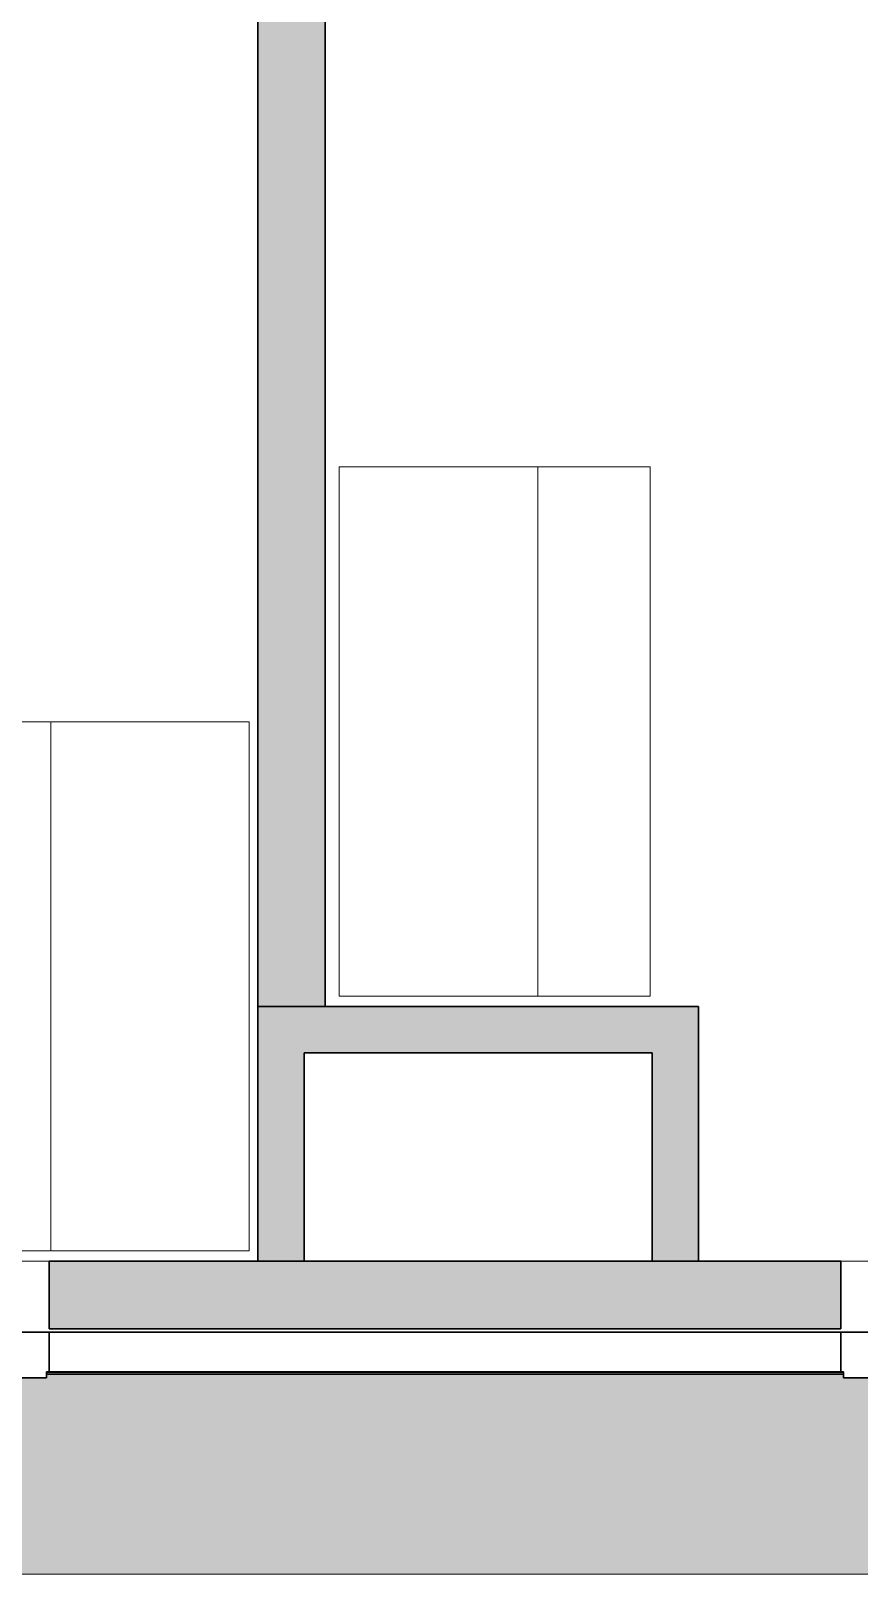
# Model space of a CAD drawing. Header units: millimetres. Extents: x 155927 to 326028, y -36033 to 97293.
# Drawn here: x 167156 to 168408, y 8897 to 11230 of the extents above; entities that cross this region are included whole.
import ezdxf

# ---------------------------------------------------------------- set-up
doc = ezdxf.new("R2010")
doc.units = ezdxf.units.MM
doc.header["$MEASUREMENT"] = 0
for name, color, linetype, lineweight in [('A-GLAZ', 7, 'CONTINUOUS', 9), ('A-WALL-PATT', 7, 'CONTINUOUS', 9), ('I-FURN', 8, 'CONTINUOUS', 9), ('I-WALL', 7, 'CONTINUOUS', 9)]:
    doc.layers.add(name, color=color, linetype=linetype, lineweight=lineweight)

msp = doc.modelspace()

# ---------------------------------------------------------------- hatches: boundary and pattern name
at = {"layer": 'A-GLAZ'}
h = msp.add_hatch(color=256, dxfattribs=at)
h.paths.add_polyline_path([(177567.8, 9198.3), (177567.8, 9200.4), (177563.5, 9200.4), (177563.5, 9198.3)], flags=0)
h.paths.add_polyline_path([(176172.2, 9198.3), (176172.2, 9200.4), (174967.5, 9200.4), (174967.5, 9198.3), (176167.8, 9198.3)], flags=0)
h.paths.add_polyline_path([(173566.5, 9198.3), (173576.2, 9198.3), (173576.2, 9200.4), (172371.5, 9200.4), (172371.5, 9198.3), (172381.2, 9198.3)], flags=0)
h.paths.add_polyline_path([(170980.2, 9198.3), (170980.2, 9200.4), (169775.5, 9200.4), (169775.5, 9198.3), (170970.5, 9198.3)], flags=0)
h.paths.add_polyline_path([(168384.2, 9198.3), (168384.2, 9200.4), (167179.5, 9200.4), (167179.5, 9198.3), (168374.5, 9198.3)], flags=0)
h.paths.add_polyline_path([(165788.2, 9198.3), (165788.2, 9200.4), (165783.8, 9200.4), (165783.8, 9198.3)], flags=0)
msp.add_hatch(color=256, dxfattribs=at).paths.add_polyline_path([(177667.8, 8896.6), (177667.8, 8933.6), (177567.8, 8933.6), (177567.8, 9198.3), (177563.5, 9198.3), (177563.5, 9193.6), (176172.2, 9193.6), (176172.2, 9198.3), (174967.5, 9198.3), (174967.5, 9193.6), (173576.2, 9193.6), (173576.2, 9198.3), (172371.5, 9198.3), (172371.5, 9193.6), (170980.2, 9193.6), (170980.2, 9198.3), (169775.5, 9198.3), (169775.5, 9193.6), (168384.2, 9193.6), (168384.2, 9198.3), (167179.5, 9198.3), (167179.5, 9193.6), (165788.2, 9193.6), (165788.2, 9198.3), (165783.8, 9198.3), (165783.8, 8896.6), (177567.8, 8896.6)], flags=0)
at = {"layer": 'A-WALL-PATT'}
for points in [[(167498.8, 9754.7), (167600.8, 9754.7), (167600.8, 13505.6), (167498.8, 13505.6), (167498.8, 10128.1)], [(167568.8, 9369.6), (167568.8, 9754.7), (167498.8, 9754.7), (167498.8, 9369.6)], [(168094.8, 9684.7), (168094.8, 9754.7), (167568.8, 9754.7), (167568.8, 9684.7)], [(168164.8, 9369.6), (168164.8, 9754.7), (168094.8, 9754.7), (168094.8, 9369.6)], [(167183.8, 9267.6), (167285.8, 9267.6), (167285.8, 9369.6), (167183.8, 9369.6)], [(168277.8, 9267.6), (168277.8, 9369.6), (167285.8, 9369.6), (167285.8, 9267.6)], [(168379.8, 9267.6), (168379.8, 9369.6), (168277.8, 9369.6), (168277.8, 9267.6)]]:
    msp.add_hatch(color=256, dxfattribs=at).paths.add_polyline_path(points, flags=0)

# ---------------------------------------------------------------- linework, layer by layer
at = {"layer": 'A-GLAZ', "lineweight": 30}
for p, q in [((167183.8, 9262.5), (167124.6, 9262.5)), ((168379.8, 9262.5), (167183.8, 9262.5)), ((167183.8, 9262.5), (167183.8, 9202.6)), ((167183.8, 9202.6), (167183.8, 9262.5)), ((168379.8, 9202.6), (168379.8, 9262.5)), ((168439, 9262.5), (168379.8, 9262.5)), ((168379.8, 9262.5), (168379.8, 9202.6)), ((167118.6, 9193.6), (167179.5, 9193.6)), ((167179.5, 9193.6), (167179.5, 9202.6)), ((167179.5, 9202.6), (167183.8, 9202.6)), ((167183.8, 9202.6), (168379.8, 9202.6)), ((168379.8, 9202.6), (168384.2, 9202.6)), ((168384.2, 9202.6), (168384.2, 9193.6)), ((168384.2, 9193.6), (168445, 9193.6))]:
    msp.add_line(p, q, dxfattribs=at)
at = {"layer": 'A-GLAZ'}
for p, q in [((167179.5, 9200.4), (168384.2, 9200.4)), ((167179.5, 9198.3), (168384.2, 9198.3)), ((165783.8, 8896.6), (177667.8, 8896.6))]:
    msp.add_line(p, q, dxfattribs=at)
at = {"layer": 'I-FURN'}
for p, q in [((167922, 10570.6), (167622, 10570.6)), ((167622, 10570.6), (167622, 9770.6)), ((167922, 9770.6), (167922, 10570.6)), ((168092, 10570.6), (167922, 10570.6)), ((168092, 9770.6), (168092, 10570.6)), ((167185.4, 10185.3), (167016.1, 10185.3)), ((167486.1, 10185.3), (167186.1, 10185.3)), ((167186.1, 10185.3), (167186.1, 9385.3)), ((167486.1, 9385.3), (167486.1, 10185.3)), ((167622, 9770.6), (167922, 9770.6)), ((167922, 9770.6), (168092, 9770.6)), ((167016.1, 9385.3), (167185.4, 9385.3)), ((167186.1, 9385.3), (167486.1, 9385.3))]:
    msp.add_line(p, q, dxfattribs=at)
at = {"layer": 'I-WALL', "lineweight": 30}
for p, q in [((167498.8, 13505.6), (167498.8, 9754.7)), ((167600.8, 9754.7), (167600.8, 13505.6)), ((167498.8, 9754.7), (167600.8, 9754.7)), ((167568.8, 9754.7), (167498.8, 9754.7)), ((167498.8, 9754.7), (167498.8, 9369.6)), ((168094.8, 9754.7), (167568.8, 9754.7)), ((168164.8, 9754.7), (168094.8, 9754.7)), ((168164.8, 9369.6), (168164.8, 9754.7)), ((167568.8, 9684.7), (168094.8, 9684.7)), ((167568.8, 9369.6), (167568.8, 9684.7)), ((168094.8, 9684.7), (168094.8, 9369.6)), ((167285.8, 9369.6), (167183.8, 9369.6)), ((167183.8, 9369.6), (167183.8, 9267.6)), ((168277.8, 9369.6), (167285.8, 9369.6)), ((167498.8, 9369.6), (167568.8, 9369.6)), ((168094.8, 9369.6), (168164.8, 9369.6)), ((168379.8, 9369.6), (168277.8, 9369.6)), ((168379.8, 9267.6), (168379.8, 9369.6)), ((167183.8, 9267.6), (167285.8, 9267.6)), ((167285.8, 9267.6), (168277.8, 9267.6)), ((168277.8, 9267.6), (168379.8, 9267.6))]:
    msp.add_line(p, q, dxfattribs=at)
at = {"layer": 'I-WALL'}
for p, q in [((165783.8, 9369.6), (167183.8, 9369.6)), ((168379.8, 9369.6), (169779.8, 9369.6))]:
    msp.add_line(p, q, dxfattribs=at)

doc.saveas('drawing.dxf')
